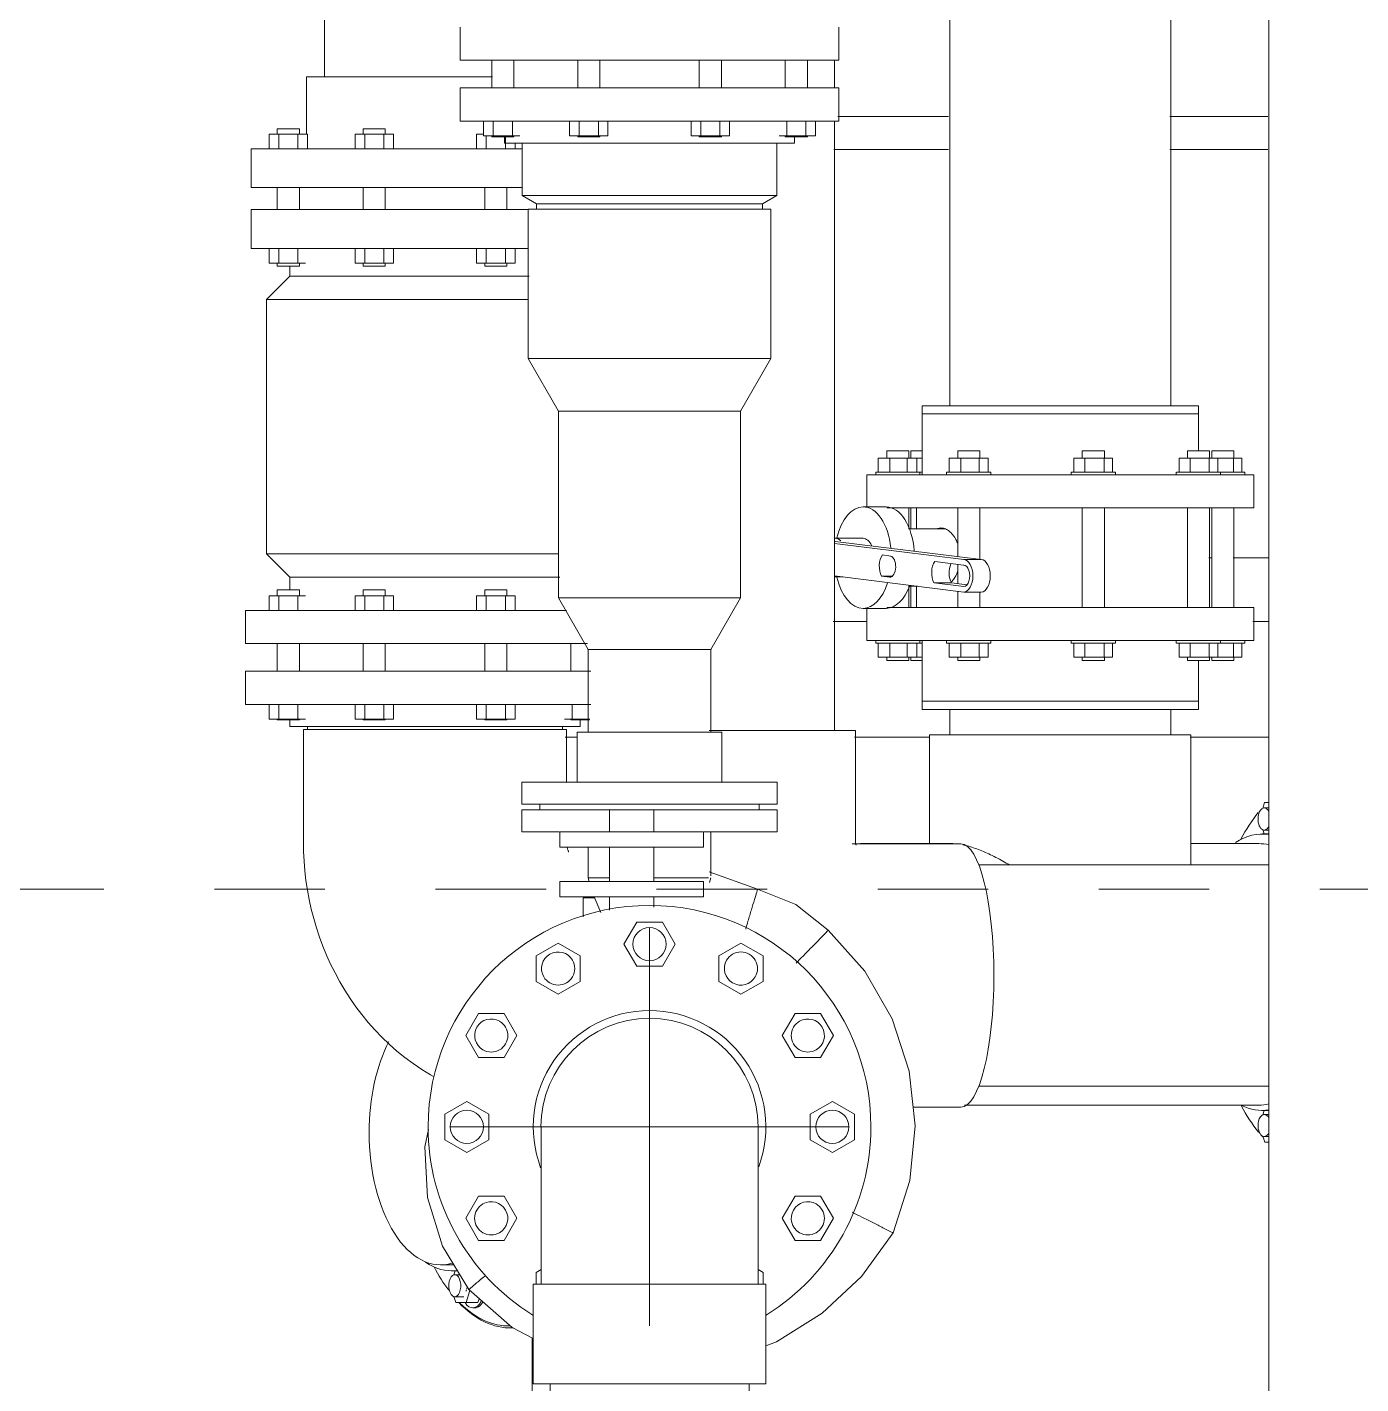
# Model space of a CAD drawing. Header units: metres. Extents: x 62 to 165, y -3 to 9.
# Drawn here: x 108.159 to 109.365, y -0.447 to 0.78 of the extents above; entities that cross this region are included whole.
import ezdxf

# ---------------------------------------------------------------- set-up
doc = ezdxf.new("R2010")
doc.units = ezdxf.units.M
doc.linetypes.add('Centro', pattern=[0.03175, 0.00635, -0.004763, 0.015875, -0.004763])
for name, color, linetype, lineweight in [('A-FLOR-LEVL', 7, 'Continuous', 9), ('A-GENM', 7, 'Continuous', 18), ('M-EQPM', 7, 'Continuous', 18), ('P-PIPE', 7, 'Continuous', 18), ('P-PIPE-CNTR', 7, 'Continuous', 18)]:
    doc.layers.add(name, color=color, linetype=linetype, lineweight=lineweight)

# ---------------------------------------------------------------- blocks, each defined once
blk = doc.blocks.new('Tanque Cilindrico - H_5_00m - Tanque Cilindrico - H_5_00m-1442489-Corte 02')
at = {"layer": 'A-GENM'}
for p, q in [((-93.8141, 0.6991), (-93.7141, 0.6991)), ((-93.5139, 0.6991), (-93.4251, 0.6991)), ((-93.818, 0.6691), (-93.7141, 0.6691)), ((-93.5139, 0.6691), (-93.4251, 0.6691)), ((-93.4787, 0.2997), (-93.4766, 0.2997)), ((-93.4565, 0.2997), (-93.4247, 0.2997)), ((-93.8185, 0.2423), (-93.788, 0.2423)), ((-93.4388, 0.2423), (-93.4249, 0.2423)), ((-94.0609, 0.1375), (-94.0507, 0.1375)), ((-93.7993, 0.1375), (-93.732, 0.1375)), ((-93.4954, 0.1375), (-93.425, 0.1375)), ((-94.1735, -0.3397), (-94.1619, -0.3397)), ((-94.11, -0.3968), (-94.1081, -0.3968)), ((-94.0907, -0.406), (-94.0907, -0.475))]:
    blk.add_line(p, q, dxfattribs=at)
for centre, major_axis, start_param, end_param in [((-94.1735, -0.22), (0, 0.1197), 0.811163, 1.570796), ((-94.1735, -0.22), (0, 0.1197), 1.570796, 3.301788), ((-94.11, -0.22), (0, 0.1768), 2.626592, 3.154165)]:
    blk.add_ellipse(centre, major_axis=major_axis, ratio=0.540401, start_param=start_param, end_param=end_param, dxfattribs=at)
blk = doc.blocks.new('CPVC - Codo - Codo-V34-Corte 02')
at = {"layer": 'P-PIPE', "color": 150, "true_color": 0x007dff}
for p, q in [((-93.7982, 0.1435), (-93.9307, 0.1435)), ((-93.7982, 0.0419), (-93.7982, 0.1435)), ((-93.7029, 0.0411), (-93.8012, 0.0411)), ((-93.7461, -0.1971), (-93.7029, -0.1971))]:
    blk.add_line(p, q, dxfattribs=at)
at = {"layer": 'P-PIPE', "color": 150, "true_color": 0x007dff, "flags": 128}
blk.add_lwpolyline([(-93.7977, 0.0399), (-93.7977, 0.0399), (-93.7977, 0.0399), (-93.7978, 0.0399), (-93.7978, 0.04), (-93.7978, 0.0401), (-93.7979, 0.0401), (-93.7979, 0.0402), (-93.7979, 0.0404), (-93.798, 0.0405), (-93.798, 0.0406), (-93.7981, 0.0408), (-93.7981, 0.0409), (-93.7981, 0.0411), (-93.7982, 0.0412), (-93.7982, 0.0414), (-93.7982, 0.0416), (-93.7982, 0.0418), (-93.7982, 0.0419)], dxfattribs=at)
at = {"layer": 'P-PIPE', "color": 150, "true_color": 0x007dff}
blk.add_ellipse((-93.7029, -0.078), major_axis=(0, 0.1191), ratio=0.250682, start_param=3.141593, end_param=6.283185, dxfattribs=at)
blk = doc.blocks.new('CPVC - Codo - Codo-V36-Corte 02')
at = {"layer": 'P-PIPE', "color": 150, "true_color": 0x007dff}
for p, q in [((-94.2977, 0.1445), (-94.2977, 0.0429)), ((-94.2774, 0.1445), (-94.2977, 0.1445)), ((-94.0596, 0.1445), (-94.2774, 0.1445)), ((-94.0596, 0.097), (-94.0596, 0.1445))]:
    blk.add_line(p, q, dxfattribs=at)
at = {"layer": 'P-PIPE', "color": 150, "true_color": 0x007dff, "flags": 128}
for points in [[(-94.2977, 0.0429), (-94.2976, 0.0341), (-94.2971, 0.0254), (-94.2964, 0.0167), (-94.2954, 0.008), (-94.2941, -0.0007), (-94.2925, -0.0093), (-94.2906, -0.0179), (-94.2884, -0.0264), (-94.2859, -0.0348), (-94.2832, -0.0432), (-94.2801, -0.0515), (-94.2767, -0.0597), (-94.2731, -0.0678), (-94.2691, -0.0757), (-94.2649, -0.0836), (-94.2603, -0.0913), (-94.2555, -0.0988), (-94.2503, -0.1062), (-94.2448, -0.1134), (-94.2391, -0.1204), (-94.233, -0.1272), (-94.2267, -0.1338), (-94.22, -0.1402), (-94.2131, -0.1463), (-94.2059, -0.1521), (-94.1984, -0.1577), (-94.1906, -0.1629), (-94.1826, -0.1678), (-94.1794, -0.1696)], [(-94.0577, 0.0338), (-94.0577, 0.0338), (-94.0578, 0.0339), (-94.0579, 0.0341), (-94.058, 0.0344), (-94.0581, 0.0348), (-94.0583, 0.0352), (-94.0585, 0.0357), (-94.0587, 0.0362), (-94.0588, 0.0368), (-94.059, 0.0375), (-94.0592, 0.0382)]]:
    blk.add_lwpolyline(points, dxfattribs=at)
blk = doc.blocks.new('CPVC - Tee - Tee-1165430-Corte 02')
at = {"layer": 'P-PIPE', "color": 150, "true_color": 0x007dff}
for p, q in [((-93.7313, 0.1397), (-93.7313, 0.0413)), ((-93.7111, 0.1397), (-93.7313, 0.1397)), ((-93.4948, 0.1397), (-93.7111, 0.1397)), ((-93.4948, 0.022), (-93.4948, 0.1397)), ((-93.7111, 0.0413), (-93.7927, 0.0413)), ((-93.4334, 0.0413), (-93.4949, 0.0413)), ((-93.6995, -0.1953), (-93.4334, -0.1953))]:
    blk.add_line(p, q, dxfattribs=at)
for centre, start_param, end_param in [((-93.7927, -0.077), 0, 0.013811), ((-93.7927, -0.077), 6.269375, 6.283185), ((-93.4334, -0.077), 6.144817, 6.283185), ((-93.4334, -0.077), 3.141593, 3.279961)]:
    blk.add_ellipse(centre, major_axis=(0, 0.1183), ratio=0.559193, start_param=start_param, end_param=end_param, dxfattribs=at)
for points in [[(-93.7093, 0.0412), (-93.7099, 0.0413), (-93.7105, 0.0413), (-93.7111, 0.0413)], [(-93.4948, 0.0235), (-93.4948, 0.023), (-93.4948, 0.0225), (-93.4948, 0.022)]]:
    blk.add_open_spline(points, degree=3, dxfattribs=at)
blk.add_open_spline([(-93.6591, 0.0221), (-93.661, 0.0232), (-93.6673, 0.0268), (-93.6777, 0.0322), (-93.6901, 0.0373), (-93.6977, 0.0395), (-93.7012, 0.0402)], degree=3, knots=[0.6826758, 0.6826758, 0.6826758, 0.6826758, 0.7142857, 0.7857143, 0.8571429, 0.9285714, 0.9285714, 0.9285714, 0.9285714], dxfattribs=at)
blk = doc.blocks.new('Valvula con brida - 250mm - Valvula con brida - Estandar-V37-Corte 02')
at = {"layer": 'P-PIPE'}
for p, q in [((-94.164, -0.345), (-94.1586, -0.345)), ((-94.1604, -0.345), (-94.1616, -0.3487)), ((-94.1564, -0.3486), (-94.1608, -0.3486)), ((-94.1505, -0.3737), (-94.1471, -0.363)), ((-94.1616, -0.3683), (-94.1599, -0.3737)), ((-94.1608, -0.3686), (-94.1527, -0.3686)), ((-94.1599, -0.3737), (-94.1505, -0.3737)), ((-94.1505, -0.3737), (-94.1398, -0.3737)), ((-94.1445, -0.3786), (-94.1426, -0.3786)), ((-94.1387, -0.3704), (-94.1398, -0.3737)), ((-94.1115, -0.395), (-94.1106, -0.395))]:
    blk.add_line(p, q, dxfattribs=at)
for centre, major_axis, start_param, end_param in [((-94.164, -0.22), (0, 0.125), 2.790172, 3.211345), ((-94.1115, -0.22), (0, 0.175), 2.338047, 2.52347), ((-94.1608, -0.3586), (0, 0.01), 1.178097, 4.31969), ((-94.1608, -0.3586), (0, 0.01), 4.31969, 7.461283), ((-94.1552, -0.3586), (0, 0.01), 4.18879, 4.316136), ((-94.1552, -0.3586), (0, 0.01), 4.384859, 4.516321), ((-94.1115, -0.22), (0, 0.175), 2.650463, 3.149727), ((-94.1445, -0.3586), (0, 0.02), 2.438453, 3.926991), ((-94.1426, -0.3586), (0, 0.02), 3.051571, 3.875327)]:
    blk.add_ellipse(centre, major_axis=major_axis, ratio=0.540401, start_param=start_param, end_param=end_param, dxfattribs=at)
blk = doc.blocks.new('Valvula con brida - 250mm - Valvula con brida - Estandar-V38-Corte 02')
at = {"layer": 'P-PIPE'}
for p, q in [((-93.4282, 0.0786), (-93.4298, 0.073)), ((-93.4243, 0.0786), (-93.4282, 0.0786)), ((-93.4243, 0.0736), (-93.4285, 0.0736)), ((-93.4243, 0.05), (-93.4302, 0.05)), ((-93.4298, 0.0541), (-93.4286, 0.05)), ((-93.4285, 0.0536), (-93.4243, 0.0536)), ((-93.4302, -0.2), (-93.4243, -0.2)), ((-93.4284, -0.2), (-93.4297, -0.204)), ((-93.4243, -0.2036), (-93.4285, -0.2036)), ((-93.4297, -0.2232), (-93.4279, -0.2287)), ((-93.4285, -0.2236), (-93.4243, -0.2236)), ((-93.4279, -0.2287), (-93.4243, -0.2287))]:
    blk.add_line(p, q, dxfattribs=at)
for centre, major_axis, start_param, end_param in [((-93.4285, 0.0636), (0, 0.01), 5.433003, 7.461283), ((-93.3785, -0.075), (0, 0.175), 0.600816, 0.812745), ((-93.4285, 0.0636), (0, 0.01), 1.178097, 3.991775), ((-93.4302, -0.075), (0, 0.125), 6.199208, 6.638924), ((-93.3785, -0.075), (0, 0.175), 2.331249, 2.543923), ((-93.4302, -0.075), (0, 0.125), 2.870349, 3.22557), ((-93.4285, -0.2136), (0, 0.01), 5.433003, 7.461283), ((-93.4285, -0.2136), (0, 0.01), 1.178097, 3.991775), ((-93.3785, -0.075), (0, 0.175), 2.583407, 2.590315)]:
    blk.add_ellipse(centre, major_axis=major_axis, ratio=0.559193, start_param=start_param, end_param=end_param, dxfattribs=at)
blk = doc.blocks.new('Valvula con brida - 250mm - Valvula con brida - Estandar-1262559-Corte 02')
at = {"layer": 'P-PIPE'}
for p, q in [((-93.738, 0.4373), (-93.738, 0.43)), ((-93.5431, 0.4373), (-93.738, 0.4373)), ((-93.738, 0.43), (-93.7353, 0.43)), ((-93.738, 0.43), (-93.738, 0.375)), ((-93.738, 0.43), (-93.738, 0.43)), ((-93.7324, 0.43), (-93.7358, 0.43)), ((-93.7324, 0.43), (-93.6922, 0.43)), ((-93.6829, 0.43), (-93.6923, 0.43)), ((-93.683, 0.43), (-93.661, 0.43)), ((-93.6483, 0.43), (-93.6611, 0.43)), ((-93.6484, 0.43), (-93.6252, 0.43)), ((-93.6117, 0.43), (-93.6253, 0.43)), ((-93.6118, 0.43), (-93.587, 0.43)), ((-93.5758, 0.43), (-93.5871, 0.43)), ((-93.5758, 0.43), (-93.5431, 0.43)), ((-93.488, 0.4373), (-93.5431, 0.4373)), ((-93.5431, 0.43), (-93.5163, 0.43)), ((-93.5094, 0.43), (-93.5164, 0.43)), ((-93.5094, 0.43), (-93.4976, 0.43)), ((-93.4931, 0.43), (-93.4976, 0.43)), ((-93.4931, 0.43), (-93.4883, 0.43)), ((-93.488, 0.43), (-93.4886, 0.43)), ((-93.488, 0.43), (-93.488, 0.4373)), ((-93.488, 0.3966), (-93.488, 0.43)), ((-93.77, 0.3966), (-93.77, 0.39)), ((-93.7517, 0.3966), (-93.77, 0.3966)), ((-93.75, 0.3966), (-93.7517, 0.3966)), ((-93.75, 0.39), (-93.75, 0.3966)), ((-93.7481, 0.3966), (-93.7481, 0.39)), ((-93.738, 0.3966), (-93.7481, 0.3966)), ((-93.7058, 0.3966), (-93.7058, 0.39)), ((-93.6938, 0.3966), (-93.7058, 0.3966)), ((-93.6858, 0.3966), (-93.6938, 0.3966)), ((-93.6858, 0.39), (-93.6858, 0.3966)), ((-93.5931, 0.3966), (-93.5931, 0.39)), ((-93.5811, 0.3966), (-93.5931, 0.3966)), ((-93.5731, 0.3966), (-93.5811, 0.3966)), ((-93.5731, 0.39), (-93.5731, 0.3966)), ((-93.498, 0.3966), (-93.498, 0.39)), ((-93.486, 0.3966), (-93.498, 0.3966)), ((-93.478, 0.3966), (-93.486, 0.3966)), ((-93.478, 0.39), (-93.478, 0.3966)), ((-93.476, 0.3966), (-93.476, 0.39)), ((-93.4641, 0.3966), (-93.476, 0.3966)), ((-93.456, 0.3966), (-93.4641, 0.3966)), ((-93.456, 0.39), (-93.456, 0.3966)), ((-93.7777, 0.39), (-93.7672, 0.39)), ((-93.7777, 0.3773), (-93.7777, 0.39)), ((-93.7672, 0.39), (-93.7516, 0.39)), ((-93.7672, 0.39), (-93.7672, 0.3773)), ((-93.7516, 0.39), (-93.7428, 0.39)), ((-93.7516, 0.3773), (-93.7516, 0.39)), ((-93.7428, 0.39), (-93.738, 0.39)), ((-93.7428, 0.3773), (-93.7428, 0.39)), ((-93.7135, 0.39), (-93.703, 0.39)), ((-93.7135, 0.39), (-93.7135, 0.3773)), ((-93.703, 0.39), (-93.6864, 0.39)), ((-93.703, 0.3773), (-93.703, 0.39)), ((-93.6864, 0.39), (-93.6782, 0.39)), ((-93.6864, 0.3773), (-93.6864, 0.39)), ((-93.6782, 0.3773), (-93.6782, 0.39)), ((-93.6006, 0.39), (-93.5908, 0.39)), ((-93.6006, 0.39), (-93.6006, 0.3773)), ((-93.5908, 0.39), (-93.5734, 0.39)), ((-93.5908, 0.3773), (-93.5908, 0.39)), ((-93.5734, 0.39), (-93.5657, 0.39)), ((-93.5734, 0.3773), (-93.5734, 0.39)), ((-93.5657, 0.3773), (-93.5657, 0.39)), ((-93.5054, 0.39), (-93.4956, 0.39)), ((-93.5054, 0.39), (-93.5054, 0.3773)), ((-93.4956, 0.39), (-93.4782, 0.39)), ((-93.4956, 0.3773), (-93.4956, 0.39)), ((-93.4782, 0.39), (-93.4705, 0.39)), ((-93.4782, 0.3773), (-93.4782, 0.39)), ((-93.4705, 0.39), (-93.4563, 0.39)), ((-93.4705, 0.3773), (-93.4705, 0.39)), ((-93.4563, 0.39), (-93.4486, 0.39)), ((-93.4563, 0.3773), (-93.4563, 0.39)), ((-93.4486, 0.3773), (-93.4486, 0.39)), ((-93.788, 0.375), (-93.788, 0.3459)), ((-93.788, 0.375), (-93.5152, 0.375)), ((-93.78, 0.3773), (-93.78, 0.375)), ((-93.7488, 0.3773), (-93.78, 0.3773)), ((-93.74, 0.3773), (-93.7488, 0.3773)), ((-93.738, 0.3773), (-93.7404, 0.3773)), ((-93.74, 0.375), (-93.74, 0.3773)), ((-93.7158, 0.3773), (-93.7158, 0.375)), ((-93.6846, 0.3773), (-93.7158, 0.3773)), ((-93.6758, 0.3773), (-93.6846, 0.3773)), ((-93.6758, 0.375), (-93.6758, 0.3773)), ((-93.6031, 0.3773), (-93.6031, 0.375)), ((-93.5719, 0.3773), (-93.6031, 0.3773)), ((-93.5631, 0.3773), (-93.5719, 0.3773)), ((-93.5631, 0.375), (-93.5631, 0.3773)), ((-93.5152, 0.375), (-93.438, 0.375)), ((-93.508, 0.3773), (-93.508, 0.375)), ((-93.4768, 0.3773), (-93.5079, 0.3773)), ((-93.468, 0.3773), (-93.4768, 0.3773)), ((-93.4549, 0.3773), (-93.4683, 0.3773)), ((-93.468, 0.375), (-93.468, 0.3773)), ((-93.446, 0.3773), (-93.4549, 0.3773)), ((-93.446, 0.375), (-93.446, 0.3773)), ((-93.438, 0.345), (-93.438, 0.375)), ((-93.7706, 0.3459), (-93.7914, 0.3459)), ((-93.77, 0.345), (-93.5152, 0.345)), ((-93.75, 0.3259), (-93.75, 0.345)), ((-93.7481, 0.345), (-93.7481, 0.3259)), ((-93.743, 0.345), (-93.743, 0.3259)), ((-93.7058, 0.345), (-93.7058, 0.3008)), ((-93.6858, 0.2983), (-93.6858, 0.345)), ((-93.5931, 0.345), (-93.5931, 0.255)), ((-93.5731, 0.255), (-93.5731, 0.345)), ((-93.5152, 0.345), (-93.438, 0.345)), ((-93.498, 0.345), (-93.498, 0.255)), ((-93.478, 0.255), (-93.478, 0.345)), ((-93.476, 0.345), (-93.476, 0.255)), ((-93.456, 0.255), (-93.456, 0.345)), ((-93.7165, 0.3259), (-93.7501, 0.3259)), ((-93.7003, 0.2982), (-93.8173, 0.3128)), ((-93.7914, 0.3175), (-93.8165, 0.3175)), ((-93.8165, 0.3147), (-93.6845, 0.2982)), ((-93.7739, 0.3024), (-93.7664, 0.3014)), ((-93.7265, 0.2964), (-93.7004, 0.2932)), ((-93.6845, 0.2982), (-93.7003, 0.2982)), ((-93.7003, 0.2982), (-93.6845, 0.2982)), ((-93.8173, 0.2835), (-93.7003, 0.2688)), ((-93.8165, 0.2825), (-93.8096, 0.2825)), ((-93.7672, 0.2822), (-93.7746, 0.2831)), ((-93.7746, 0.2831), (-93.765, 0.2831)), ((-93.7058, 0.2938), (-93.7058, 0.2765)), ((-93.7501, 0.2741), (-93.7421, 0.2741)), ((-93.75, 0.255), (-93.75, 0.2741)), ((-93.7481, 0.2741), (-93.7481, 0.255)), ((-93.743, 0.2741), (-93.743, 0.255)), ((-93.7002, 0.2738), (-93.7272, 0.2772)), ((-93.7272, 0.2772), (-93.7114, 0.2772)), ((-93.7114, 0.2772), (-93.6974, 0.2755)), ((-93.7058, 0.2695), (-93.7058, 0.255)), ((-93.7003, 0.2688), (-93.6845, 0.2688)), ((-93.7003, 0.2688), (-93.6845, 0.2688)), ((-93.6858, 0.255), (-93.6858, 0.2689)), ((-93.7914, 0.2541), (-93.7706, 0.2541)), ((-93.788, 0.2541), (-93.788, 0.225)), ((-93.77, 0.255), (-93.5152, 0.255)), ((-93.5152, 0.255), (-93.438, 0.255)), ((-93.438, 0.225), (-93.438, 0.255)), ((-93.788, 0.225), (-93.5152, 0.225)), ((-93.78, 0.225), (-93.78, 0.2227)), ((-93.78, 0.2227), (-93.7488, 0.2227)), ((-93.7777, 0.21), (-93.7777, 0.2227)), ((-93.7672, 0.2227), (-93.7672, 0.21)), ((-93.7516, 0.21), (-93.7516, 0.2227)), ((-93.7488, 0.2227), (-93.74, 0.2227)), ((-93.7428, 0.21), (-93.7428, 0.2227)), ((-93.7404, 0.2227), (-93.738, 0.2227)), ((-93.74, 0.2227), (-93.74, 0.225)), ((-93.738, 0.225), (-93.738, 0.17)), ((-93.7158, 0.225), (-93.7158, 0.2227)), ((-93.7158, 0.2227), (-93.6846, 0.2227)), ((-93.7135, 0.2227), (-93.7135, 0.21)), ((-93.703, 0.21), (-93.703, 0.2227)), ((-93.6864, 0.21), (-93.6864, 0.2227)), ((-93.6846, 0.2227), (-93.6758, 0.2227)), ((-93.6782, 0.21), (-93.6782, 0.2227)), ((-93.6758, 0.2227), (-93.6758, 0.225)), ((-93.6031, 0.225), (-93.6031, 0.2227)), ((-93.6031, 0.2227), (-93.5719, 0.2227)), ((-93.6006, 0.2227), (-93.6006, 0.21)), ((-93.5908, 0.21), (-93.5908, 0.2227)), ((-93.5734, 0.21), (-93.5734, 0.2227)), ((-93.5719, 0.2227), (-93.5631, 0.2227)), ((-93.5657, 0.21), (-93.5657, 0.2227)), ((-93.5631, 0.2227), (-93.5631, 0.225)), ((-93.5152, 0.225), (-93.438, 0.225)), ((-93.508, 0.225), (-93.508, 0.2227)), ((-93.5079, 0.2227), (-93.4768, 0.2227)), ((-93.5054, 0.2227), (-93.5054, 0.21)), ((-93.4956, 0.21), (-93.4956, 0.2227)), ((-93.4782, 0.21), (-93.4782, 0.2227)), ((-93.4768, 0.2227), (-93.468, 0.2227)), ((-93.4705, 0.21), (-93.4705, 0.2227)), ((-93.4683, 0.2227), (-93.4549, 0.2227)), ((-93.468, 0.2227), (-93.468, 0.225)), ((-93.4563, 0.21), (-93.4563, 0.2227)), ((-93.4549, 0.2227), (-93.446, 0.2227)), ((-93.4486, 0.21), (-93.4486, 0.2227)), ((-93.446, 0.2227), (-93.446, 0.225)), ((-93.7672, 0.21), (-93.7777, 0.21)), ((-93.77, 0.21), (-93.77, 0.207)), ((-93.7516, 0.21), (-93.7672, 0.21)), ((-93.7428, 0.21), (-93.7516, 0.21)), ((-93.75, 0.207), (-93.75, 0.21)), ((-93.7481, 0.21), (-93.7481, 0.207)), ((-93.738, 0.21), (-93.7428, 0.21)), ((-93.703, 0.21), (-93.7135, 0.21)), ((-93.7058, 0.21), (-93.7058, 0.207)), ((-93.6864, 0.21), (-93.703, 0.21)), ((-93.6782, 0.21), (-93.6864, 0.21)), ((-93.6858, 0.207), (-93.6858, 0.21)), ((-93.5908, 0.21), (-93.6006, 0.21)), ((-93.5931, 0.21), (-93.5931, 0.207)), ((-93.5734, 0.21), (-93.5908, 0.21)), ((-93.5657, 0.21), (-93.5734, 0.21)), ((-93.5731, 0.207), (-93.5731, 0.21)), ((-93.4956, 0.21), (-93.5054, 0.21)), ((-93.498, 0.21), (-93.498, 0.207)), ((-93.4782, 0.21), (-93.4956, 0.21)), ((-93.4705, 0.21), (-93.4782, 0.21)), ((-93.478, 0.207), (-93.478, 0.21)), ((-93.476, 0.21), (-93.476, 0.207)), ((-93.4563, 0.21), (-93.4705, 0.21)), ((-93.4486, 0.21), (-93.4563, 0.21)), ((-93.456, 0.207), (-93.456, 0.21)), ((-93.77, 0.207), (-93.7517, 0.207)), ((-93.7517, 0.207), (-93.75, 0.207)), ((-93.7481, 0.207), (-93.738, 0.207)), ((-93.7058, 0.207), (-93.6938, 0.207)), ((-93.6938, 0.207), (-93.6858, 0.207)), ((-93.5931, 0.207), (-93.5811, 0.207)), ((-93.5811, 0.207), (-93.5731, 0.207)), ((-93.498, 0.207), (-93.486, 0.207)), ((-93.488, 0.17), (-93.488, 0.207)), ((-93.486, 0.207), (-93.478, 0.207)), ((-93.476, 0.207), (-93.4641, 0.207)), ((-93.4641, 0.207), (-93.456, 0.207)), ((-93.738, 0.17), (-93.738, 0.1627)), ((-93.7353, 0.17), (-93.738, 0.17)), ((-93.738, 0.17), (-93.738, 0.17)), ((-93.738, 0.1627), (-93.5431, 0.1627)), ((-93.7358, 0.17), (-93.7324, 0.17)), ((-93.6922, 0.17), (-93.7324, 0.17)), ((-93.6923, 0.17), (-93.6829, 0.17)), ((-93.661, 0.17), (-93.683, 0.17)), ((-93.6611, 0.17), (-93.6483, 0.17)), ((-93.6252, 0.17), (-93.6484, 0.17)), ((-93.6253, 0.17), (-93.6117, 0.17)), ((-93.587, 0.17), (-93.6118, 0.17)), ((-93.5871, 0.17), (-93.5758, 0.17)), ((-93.5431, 0.17), (-93.5758, 0.17)), ((-93.5163, 0.17), (-93.5431, 0.17)), ((-93.5431, 0.1627), (-93.488, 0.1627)), ((-93.5164, 0.17), (-93.5094, 0.17)), ((-93.4976, 0.17), (-93.5094, 0.17)), ((-93.4976, 0.17), (-93.4931, 0.17)), ((-93.4883, 0.17), (-93.4931, 0.17)), ((-93.4886, 0.17), (-93.488, 0.17)), ((-93.488, 0.1627), (-93.488, 0.17))]:
    blk.add_line(p, q, dxfattribs=at)
for centre, major_axis, start_param, end_param in [((-93.7914, 0.3), (0, 0.0459), 0, 1.171888), ((-93.7914, 0.3), (0, 0.0459), 4.905496, 6.283185), ((-93.7706, 0.3), (0, 0.0459), 4.845289, 6.283185), ((-93.8165, 0.3), (0, 0.0175), 0, 0.098289), ((-93.8165, 0.3), (0, 0.0175), 5.76009, 6.283185), ((-93.7914, 0.3), (0, 0.0175), 5.385728, 6.283185), ((-93.7696, 0.2922), (0, 0.0128), 0.648599, 2.353367), ((-93.7673, 0.2919), (0, 0.00966), 3.157788, 6.127363), ((-93.7222, 0.2862), (0, 0.0128), 0.648599, 2.353367), ((-93.7003, 0.2835), (0, 0.0147), 3.141593, 6.283185), ((-93.6845, 0.2835), (0, 0.0147), 3.141593, 6.283185), ((-93.8165, 0.3), (0, 0.0175), 3.043304, 3.141593), ((-93.8165, 0.3), (0, 0.0175), 3.141593, 3.25446), ((-93.7914, 0.3), (0, 0.0459), 1.967373, 3.141593), ((-93.7064, 0.2862), (0, 0.0128), 0.892137, 2.353367), ((-93.7003, 0.2835), (0, 0.00966), 3.157788, 6.299381), ((-93.7914, 0.3), (0, 0.0459), 3.141593, 4.18879), ((-93.7706, 0.3), (0, 0.0459), 3.141593, 4.125345)]:
    blk.add_ellipse(centre, major_axis=major_axis, ratio=0.559193, start_param=start_param, end_param=end_param, dxfattribs=at)
for points, knots in [([(-93.7241, 0.3261), (-93.7238, 0.3262), (-93.7231, 0.3265), (-93.7218, 0.3268), (-93.7202, 0.3268), (-93.7185, 0.3266), (-93.7162, 0.3258), (-93.7139, 0.3243), (-93.7118, 0.3224), (-93.7102, 0.3206), (-93.7087, 0.3186), (-93.7072, 0.3159), (-93.7061, 0.3136), (-93.7056, 0.3121)], [0.4281326, 0.4281326, 0.4281326, 0.4281326, 0.4444444, 0.4791667, 0.5138889, 0.5486111, 0.5833333, 0.6527778, 0.6875, 0.7222222, 0.7569444, 0.7916667, 0.8507886, 0.8507886, 0.8507886, 0.8507886]), ([(-93.7056, 0.2879), (-93.7058, 0.2874), (-93.7062, 0.2863), (-93.707, 0.2846), (-93.708, 0.2827), (-93.709, 0.281), (-93.7102, 0.2794), (-93.7111, 0.2784), (-93.7116, 0.2779), (-93.7117, 0.2778)], [0.1492114, 0.1492114, 0.1492114, 0.1492114, 0.1666667, 0.1944444, 0.2222222, 0.25, 0.2777778, 0.3055556, 0.3107278, 0.3107278, 0.3107278, 0.3107278])]:
    blk.add_open_spline(points, degree=3, knots=knots, dxfattribs=at)
blk.add_open_spline([(-93.7192, 0.3264), (-93.7194, 0.3263), (-93.7197, 0.3262), (-93.7199, 0.3261)], degree=3, dxfattribs=at)
blk = doc.blocks.new('Transicion con brida - Transicion con brida-1266896-Corte 02')
at = {"layer": 'P-PIPE'}
for p, q in [((-94.295, 0.7347), (-94.295, 0.683)), ((-94.295, 0.7347), (-94.1787, 0.7347)), ((-94.1787, 0.7347), (-94.1267, 0.7347)), ((-94.3214, 0.6879), (-94.3214, 0.683)), ((-94.3185, 0.6879), (-94.3214, 0.6879)), ((-94.3014, 0.6879), (-94.3185, 0.6879)), ((-94.3014, 0.683), (-94.3014, 0.6879)), ((-94.2437, 0.6879), (-94.2437, 0.683)), ((-94.2337, 0.6879), (-94.2437, 0.6879)), ((-94.2237, 0.6879), (-94.2337, 0.6879)), ((-94.2237, 0.683), (-94.2237, 0.6879)), ((-94.3288, 0.683), (-94.3201, 0.683)), ((-94.3288, 0.6697), (-94.3288, 0.683)), ((-94.3201, 0.683), (-94.3028, 0.683)), ((-94.3201, 0.6697), (-94.3201, 0.683)), ((-94.3028, 0.683), (-94.2941, 0.683)), ((-94.3028, 0.6697), (-94.3028, 0.683)), ((-94.2941, 0.6697), (-94.2941, 0.683)), ((-94.251, 0.683), (-94.2423, 0.683)), ((-94.251, 0.6697), (-94.251, 0.683)), ((-94.2423, 0.683), (-94.225, 0.683)), ((-94.2423, 0.6697), (-94.2423, 0.683)), ((-94.225, 0.683), (-94.2163, 0.683)), ((-94.225, 0.6697), (-94.225, 0.683)), ((-94.2163, 0.6697), (-94.2163, 0.683)), ((-94.141, 0.683), (-94.1347, 0.683)), ((-94.141, 0.6697), (-94.141, 0.683)), ((-94.1323, 0.6697), (-94.1323, 0.6815)), ((-94.115, 0.6697), (-94.115, 0.6807)), ((-94.345, 0.6697), (-94.345, 0.6347)), ((-94.345, 0.6697), (-94.1787, 0.6697)), ((-94.1787, 0.6697), (-94.0996, 0.6697)), ((-94.1063, 0.6697), (-94.1063, 0.6748)), ((-94.345, 0.6347), (-94.1787, 0.6347)), ((-94.3214, 0.6347), (-94.3214, 0.6147)), ((-94.3014, 0.6147), (-94.3014, 0.6347)), ((-94.2437, 0.6347), (-94.2437, 0.6147)), ((-94.2237, 0.6147), (-94.2237, 0.6347)), ((-94.1787, 0.6347), (-94.0996, 0.6347)), ((-94.1337, 0.6347), (-94.1337, 0.6147)), ((-94.1137, 0.6147), (-94.1137, 0.6347)), ((-94.345, 0.6147), (-94.345, 0.5797)), ((-94.345, 0.6147), (-94.1787, 0.6147)), ((-94.1787, 0.6147), (-94.0943, 0.6147)), ((-94.345, 0.5797), (-94.1787, 0.5797)), ((-94.3288, 0.5664), (-94.3288, 0.5797)), ((-94.3201, 0.5664), (-94.3201, 0.5797)), ((-94.3028, 0.5664), (-94.3028, 0.5797)), ((-94.251, 0.5664), (-94.251, 0.5797)), ((-94.2423, 0.5664), (-94.2423, 0.5797)), ((-94.225, 0.5664), (-94.225, 0.5797)), ((-94.2163, 0.5664), (-94.2163, 0.5797)), ((-94.1787, 0.5797), (-94.0943, 0.5797)), ((-94.141, 0.5664), (-94.141, 0.5797)), ((-94.1323, 0.5664), (-94.1323, 0.5797)), ((-94.115, 0.5664), (-94.115, 0.5797)), ((-94.1063, 0.5664), (-94.1063, 0.5797)), ((-94.3201, 0.5664), (-94.3288, 0.5664)), ((-94.3214, 0.5664), (-94.3214, 0.5637)), ((-94.3028, 0.5664), (-94.3201, 0.5664)), ((-94.2959, 0.5664), (-94.3028, 0.5664)), ((-94.3014, 0.5637), (-94.3014, 0.5664)), ((-94.2423, 0.5664), (-94.251, 0.5664)), ((-94.2437, 0.5664), (-94.2437, 0.5637)), ((-94.225, 0.5664), (-94.2423, 0.5664)), ((-94.2163, 0.5664), (-94.225, 0.5664)), ((-94.2237, 0.5637), (-94.2237, 0.5664)), ((-94.1323, 0.5664), (-94.141, 0.5664)), ((-94.1337, 0.5664), (-94.1337, 0.5637)), ((-94.115, 0.5664), (-94.1323, 0.5664)), ((-94.1063, 0.5664), (-94.115, 0.5664)), ((-94.1137, 0.5637), (-94.1137, 0.5664)), ((-94.31, 0.5547), (-94.3312, 0.5334)), ((-94.3214, 0.5637), (-94.3185, 0.5637)), ((-94.3185, 0.5637), (-94.3014, 0.5637)), ((-94.31, 0.5637), (-94.31, 0.5547)), ((-94.31, 0.5547), (-94.1787, 0.5547)), ((-94.2437, 0.5637), (-94.2337, 0.5637)), ((-94.2337, 0.5637), (-94.2237, 0.5637)), ((-94.1787, 0.5547), (-94.0935, 0.5547)), ((-94.1337, 0.5637), (-94.1237, 0.5637)), ((-94.1237, 0.5637), (-94.1137, 0.5637)), ((-94.3312, 0.5334), (-94.3312, 0.3034)), ((-94.3312, 0.5334), (-94.1787, 0.5334)), ((-94.1787, 0.5334), (-94.0942, 0.5334)), ((-94.3312, 0.3034), (-94.31, 0.2822)), ((-94.3312, 0.3034), (-94.1787, 0.3034)), ((-94.1787, 0.3034), (-94.0665, 0.3034)), ((-94.3214, 0.2708), (-94.3214, 0.2655)), ((-94.3185, 0.2708), (-94.3214, 0.2708)), ((-94.3014, 0.2708), (-94.3185, 0.2708)), ((-94.31, 0.2822), (-94.31, 0.2708)), ((-94.31, 0.2822), (-94.1787, 0.2822)), ((-94.3014, 0.2655), (-94.3014, 0.2708)), ((-94.2437, 0.2708), (-94.2437, 0.2655)), ((-94.2337, 0.2708), (-94.2437, 0.2708)), ((-94.2237, 0.2708), (-94.2337, 0.2708)), ((-94.2237, 0.2655), (-94.2237, 0.2708)), ((-94.1787, 0.2822), (-94.0658, 0.2822)), ((-94.1337, 0.2708), (-94.1337, 0.2655)), ((-94.1237, 0.2708), (-94.1337, 0.2708)), ((-94.1137, 0.2708), (-94.1237, 0.2708)), ((-94.1137, 0.2655), (-94.1137, 0.2708)), ((-94.3288, 0.2655), (-94.3201, 0.2655)), ((-94.3288, 0.2522), (-94.3288, 0.2655)), ((-94.3201, 0.2655), (-94.3028, 0.2655)), ((-94.3201, 0.2522), (-94.3201, 0.2655)), ((-94.3028, 0.2655), (-94.2959, 0.2655)), ((-94.3028, 0.2522), (-94.3028, 0.2655)), ((-94.251, 0.2655), (-94.2423, 0.2655)), ((-94.251, 0.2522), (-94.251, 0.2655)), ((-94.2423, 0.2655), (-94.225, 0.2655)), ((-94.2423, 0.2522), (-94.2423, 0.2655)), ((-94.225, 0.2655), (-94.2163, 0.2655)), ((-94.225, 0.2522), (-94.225, 0.2655)), ((-94.2163, 0.2522), (-94.2163, 0.2655)), ((-94.141, 0.2655), (-94.1323, 0.2655)), ((-94.141, 0.2522), (-94.141, 0.2655)), ((-94.1323, 0.2655), (-94.115, 0.2655)), ((-94.1323, 0.2522), (-94.1323, 0.2655)), ((-94.115, 0.2655), (-94.1063, 0.2655)), ((-94.115, 0.2522), (-94.115, 0.2655)), ((-94.1063, 0.2522), (-94.1063, 0.2655)), ((-94.35, 0.2522), (-94.35, 0.2222)), ((-94.35, 0.2522), (-94.1787, 0.2522)), ((-94.1787, 0.2522), (-94.0598, 0.2522)), ((-94.35, 0.2222), (-94.1787, 0.2222)), ((-94.3214, 0.2222), (-94.3214, 0.1972)), ((-94.3014, 0.1972), (-94.3014, 0.2222)), ((-94.2437, 0.2222), (-94.2437, 0.1972)), ((-94.2237, 0.1972), (-94.2237, 0.2222)), ((-94.1787, 0.2222), (-94.0407, 0.2222)), ((-94.1337, 0.2222), (-94.1337, 0.1972)), ((-94.1137, 0.1972), (-94.1137, 0.2222)), ((-94.0559, 0.2222), (-94.0559, 0.1972)), ((-94.35, 0.1972), (-94.35, 0.1672)), ((-94.35, 0.1972), (-94.1787, 0.1972)), ((-94.1787, 0.1972), (-94.0376, 0.1972)), ((-94.35, 0.1672), (-94.1787, 0.1672)), ((-94.3288, 0.1539), (-94.3288, 0.1672)), ((-94.3201, 0.1539), (-94.3201, 0.1672)), ((-94.3028, 0.1539), (-94.3028, 0.1672)), ((-94.251, 0.1539), (-94.251, 0.1672)), ((-94.2423, 0.1539), (-94.2423, 0.1672)), ((-94.225, 0.1539), (-94.225, 0.1672)), ((-94.2163, 0.1539), (-94.2163, 0.1672)), ((-94.1787, 0.1672), (-94.0376, 0.1672)), ((-94.141, 0.1539), (-94.141, 0.1672)), ((-94.1323, 0.1539), (-94.1323, 0.1672)), ((-94.115, 0.1539), (-94.115, 0.1672)), ((-94.1063, 0.1539), (-94.1063, 0.1672)), ((-94.0545, 0.1539), (-94.0545, 0.1672)), ((-94.3201, 0.1539), (-94.3288, 0.1539)), ((-94.3214, 0.1539), (-94.3214, 0.1532)), ((-94.3214, 0.1532), (-94.3185, 0.1532)), ((-94.3028, 0.1539), (-94.3201, 0.1539)), ((-94.3185, 0.1532), (-94.3014, 0.1532)), ((-94.31, 0.1532), (-94.31, 0.1472)), ((-94.2959, 0.1539), (-94.3028, 0.1539)), ((-94.3014, 0.1532), (-94.3014, 0.1539)), ((-94.2423, 0.1539), (-94.251, 0.1539)), ((-94.2437, 0.1539), (-94.2437, 0.1532)), ((-94.2437, 0.1532), (-94.2337, 0.1532)), ((-94.225, 0.1539), (-94.2423, 0.1539)), ((-94.2337, 0.1532), (-94.2237, 0.1532)), ((-94.2163, 0.1539), (-94.225, 0.1539)), ((-94.2237, 0.1532), (-94.2237, 0.1539)), ((-94.1323, 0.1539), (-94.141, 0.1539)), ((-94.1337, 0.1539), (-94.1337, 0.1532)), ((-94.1337, 0.1532), (-94.1237, 0.1532)), ((-94.115, 0.1539), (-94.1323, 0.1539)), ((-94.1237, 0.1532), (-94.1137, 0.1532)), ((-94.1063, 0.1539), (-94.115, 0.1539)), ((-94.1137, 0.1532), (-94.1137, 0.1539)), ((-94.0545, 0.1539), (-94.0614, 0.1539)), ((-94.0559, 0.1539), (-94.0559, 0.1532)), ((-94.0559, 0.1532), (-94.0388, 0.1532)), ((-94.0386, 0.1539), (-94.0545, 0.1539)), ((-94.0473, 0.1472), (-94.0473, 0.1532)), ((-94.31, 0.1472), (-94.1787, 0.1472)), ((-94.2939, 0.1472), (-94.2939, 0.1445)), ((-94.1787, 0.1472), (-94.0473, 0.1472)), ((-94.0634, 0.1445), (-94.0634, 0.1472))]:
    blk.add_line(p, q, dxfattribs=at)
blk = doc.blocks.new('Tanque Cilindrico - Tanque Cilindrico-1352289-Corte 02')
at = {"layer": 'A-GENM'}
blk.add_line((-93.4243, 1.5), (-93.4243, -0.475), dxfattribs=at)
blk = doc.blocks.new('Bomba Centrifuga - Horizontal - 4 - Bomba Centrifuga - Horizontal - 4-1409928-Corte 02')
at = {"layer": 'M-EQPM', "color": 150, "true_color": 0x007dff}
for p, q in [((-92.3455, 0.7798), (-92.3455, 0.7498)), ((-92.0029, 0.7498), (-92.0029, 0.7798)), ((-92.3455, 0.7498), (-92.1742, 0.7498)), ((-92.317, 0.7498), (-92.317, 0.7248)), ((-92.297, 0.7248), (-92.297, 0.7498)), ((-92.2392, 0.7498), (-92.2392, 0.7248)), ((-92.2192, 0.7248), (-92.2192, 0.7498)), ((-92.1742, 0.7498), (-92.0029, 0.7498)), ((-92.1292, 0.7498), (-92.1292, 0.7248)), ((-92.1092, 0.7248), (-92.1092, 0.7498)), ((-92.0514, 0.7498), (-92.0514, 0.7248)), ((-92.0314, 0.7248), (-92.0314, 0.7498)), ((-92.3455, 0.7248), (-92.3455, 0.6948)), ((-92.3455, 0.7248), (-92.1742, 0.7248)), ((-92.1742, 0.7248), (-92.0029, 0.7248)), ((-92.0029, 0.6948), (-92.0029, 0.7248)), ((-92.3455, 0.6948), (-92.1742, 0.6948)), ((-92.3243, 0.6815), (-92.3243, 0.6948)), ((-92.3156, 0.6815), (-92.3156, 0.6948)), ((-92.2983, 0.6948), (-92.2983, 0.6815)), ((-92.2465, 0.6815), (-92.2465, 0.6948)), ((-92.2379, 0.6815), (-92.2379, 0.6948)), ((-92.2205, 0.6948), (-92.2205, 0.6815)), ((-92.2119, 0.6815), (-92.2119, 0.6948)), ((-92.1742, 0.6948), (-92.0029, 0.6948)), ((-92.1365, 0.6815), (-92.1365, 0.6948)), ((-92.1278, 0.6815), (-92.1278, 0.6948)), ((-92.1105, 0.6948), (-92.1105, 0.6815)), ((-92.1019, 0.6815), (-92.1019, 0.6948)), ((-92.0501, 0.6815), (-92.0501, 0.6948)), ((-92.0327, 0.6948), (-92.0327, 0.6815)), ((-92.0241, 0.6815), (-92.0241, 0.6948)), ((-92.3156, 0.6815), (-92.3243, 0.6815)), ((-92.317, 0.6815), (-92.317, 0.6807)), ((-92.317, 0.6807), (-92.314, 0.6807)), ((-92.2983, 0.6815), (-92.3156, 0.6815)), ((-92.314, 0.6807), (-92.297, 0.6807)), ((-92.3055, 0.6807), (-92.3055, 0.6748)), ((-92.2914, 0.6815), (-92.2983, 0.6815)), ((-92.297, 0.6807), (-92.297, 0.6815)), ((-92.2379, 0.6815), (-92.2465, 0.6815)), ((-92.2392, 0.6815), (-92.2392, 0.6807)), ((-92.2392, 0.6807), (-92.2292, 0.6807)), ((-92.2205, 0.6815), (-92.2379, 0.6815)), ((-92.2292, 0.6807), (-92.2192, 0.6807)), ((-92.2119, 0.6815), (-92.2205, 0.6815)), ((-92.2192, 0.6807), (-92.2192, 0.6815)), ((-92.1278, 0.6815), (-92.1365, 0.6815)), ((-92.1292, 0.6815), (-92.1292, 0.6807)), ((-92.1292, 0.6807), (-92.1192, 0.6807)), ((-92.1105, 0.6815), (-92.1278, 0.6815)), ((-92.1192, 0.6807), (-92.1092, 0.6807)), ((-92.1019, 0.6815), (-92.1105, 0.6815)), ((-92.1092, 0.6807), (-92.1092, 0.6815)), ((-92.0501, 0.6815), (-92.057, 0.6815)), ((-92.0514, 0.6815), (-92.0514, 0.6807)), ((-92.0514, 0.6807), (-92.0343, 0.6807)), ((-92.0327, 0.6815), (-92.0501, 0.6815)), ((-92.0429, 0.6748), (-92.0429, 0.6807)), ((-92.0343, 0.6807), (-92.0314, 0.6807)), ((-92.0241, 0.6815), (-92.0327, 0.6815)), ((-92.0314, 0.6807), (-92.0314, 0.6815)), ((-92.3055, 0.6748), (-92.1742, 0.6748)), ((-92.2895, 0.6748), (-92.2895, 0.6276)), ((-92.1742, 0.6748), (-92.0429, 0.6748)), ((-92.0589, 0.6276), (-92.0589, 0.6748)), ((-92.2895, 0.6276), (-92.2765, 0.6201)), ((-92.2895, 0.6276), (-92.1742, 0.6276)), ((-92.1742, 0.6276), (-92.0589, 0.6276)), ((-92.0719, 0.6201), (-92.0589, 0.6276)), ((-92.284, 0.6151), (-92.284, 0.4801)), ((-92.284, 0.6151), (-92.1742, 0.6151)), ((-92.2765, 0.6201), (-92.2765, 0.6151)), ((-92.2765, 0.6201), (-92.1742, 0.6201)), ((-92.1742, 0.6201), (-92.0719, 0.6201)), ((-92.1742, 0.6151), (-92.0644, 0.6151)), ((-92.0719, 0.6151), (-92.0719, 0.6201)), ((-92.0644, 0.4801), (-92.0644, 0.6151)), ((-92.284, 0.4801), (-92.2565, 0.4324)), ((-92.284, 0.4801), (-92.1742, 0.4801)), ((-92.1742, 0.4801), (-92.0644, 0.4801)), ((-92.0919, 0.4324), (-92.0644, 0.4801)), ((-92.2565, 0.4324), (-92.2565, 0.2635)), ((-92.2565, 0.4324), (-92.1742, 0.4324)), ((-92.1742, 0.4324), (-92.0919, 0.4324)), ((-92.0919, 0.2635), (-92.0919, 0.4324)), ((-92.2565, 0.2635), (-92.2296, 0.217)), ((-92.2565, 0.2635), (-92.1742, 0.2635)), ((-92.1742, 0.2635), (-92.0919, 0.2635)), ((-92.1188, 0.217), (-92.0919, 0.2635)), ((-92.2296, 0.217), (-92.2296, 0.142)), ((-92.2296, 0.217), (-92.1742, 0.217)), ((-92.1742, 0.217), (-92.1188, 0.217)), ((-92.1188, 0.142), (-92.1188, 0.217)), ((-92.2396, 0.142), (-92.2396, 0.117)), ((-92.2396, 0.142), (-92.1742, 0.142)), ((-92.1742, 0.142), (-92.1088, 0.142)), ((-92.1088, 0.117), (-92.1088, 0.142)), ((-92.2396, 0.117), (-92.2396, 0.097)), ((-92.1088, 0.097), (-92.1088, 0.117)), ((-92.2896, 0.097), (-92.2896, 0.077)), ((-92.2896, 0.097), (-92.1742, 0.097)), ((-92.1742, 0.097), (-92.0588, 0.097)), ((-92.0588, 0.077), (-92.0588, 0.097)), ((-92.2896, 0.077), (-92.1742, 0.077)), ((-92.2734, 0.077), (-92.2734, 0.072)), ((-92.1742, 0.077), (-92.0588, 0.077)), ((-92.075, 0.072), (-92.075, 0.077)), ((-92.2896, 0.072), (-92.2896, 0.052)), ((-92.2896, 0.072), (-92.2104, 0.072)), ((-92.2103, 0.072), (-92.2103, 0.052)), ((-92.1903, 0.072), (-92.2103, 0.072)), ((-92.2103, 0.052), (-92.2103, 0.072)), ((-92.2103, 0.072), (-92.2103, 0.052)), ((-92.1903, 0.072), (-92.2103, 0.072)), ((-92.1703, 0.072), (-92.1903, 0.072)), ((-92.1703, 0.072), (-92.1903, 0.072)), ((-92.1703, 0.052), (-92.1703, 0.072)), ((-92.1703, 0.052), (-92.1703, 0.072)), ((-92.1703, 0.072), (-92.0588, 0.072)), ((-92.0588, 0.052), (-92.0588, 0.072)), ((-92.2896, 0.052), (-92.2559, 0.052)), ((-92.2553, 0.052), (-92.2553, 0.0382)), ((-92.1903, 0.052), (-92.2553, 0.052)), ((-92.1253, 0.052), (-92.1903, 0.052)), ((-92.1253, 0.0382), (-92.1253, 0.052)), ((-92.1247, 0.052), (-92.0588, 0.052)), ((-92.1188, 0.0122), (-92.1188, 0.052)), ((-92.2553, 0.0382), (-92.1903, 0.0382)), ((-92.2296, 0.0382), (-92.2296, 0.0103)), ((-92.2103, 0.0382), (-92.2103, 0.007)), ((-92.1903, 0.0382), (-92.1253, 0.0382)), ((-92.1703, 0.007), (-92.1703, 0.0382)), ((-92.0765, 0.0001), (-92.1202, 0.0158)), ((-92.2553, 0.007), (-92.2553, -0.0068)), ((-92.1903, 0.007), (-92.2553, 0.007)), ((-92.2289, 0.007), (-92.2296, 0.0103)), ((-92.2296, 0.0103), (-92.2111, 0.0103)), ((-92.1253, 0.007), (-92.1903, 0.007)), ((-92.1702, 0.0103), (-92.1207, 0.0103)), ((-92.1253, -0.0068), (-92.1253, 0.007)), ((-92.1188, 0.0103), (-92.12, 0.0062)), ((-92.2553, -0.0068), (-92.1903, -0.0068)), ((-92.2342, -0.0249), (-92.2342, -0.0077)), ((-92.2342, -0.0077), (-92.2243, -0.0077)), ((-92.2181, -0.0209), (-92.2244, -0.0068)), ((-92.2103, -0.0068), (-92.2103, -0.019)), ((-92.1903, -0.0068), (-92.1253, -0.0068)), ((-92.1703, -0.0161), (-92.1703, -0.0068)), ((-92.1857, -0.0296), (-92.1973, -0.0496)), ((-92.1626, -0.0296), (-92.1857, -0.0296)), ((-92.1511, -0.0496), (-92.1626, -0.0296)), ((-92.2569, -0.0486), (-92.2769, -0.0602)), ((-92.2369, -0.0602), (-92.2569, -0.0486)), ((-92.0915, -0.0486), (-92.1115, -0.0602)), ((-92.0715, -0.0602), (-92.0915, -0.0486)), ((-92.2769, -0.0602), (-92.2769, -0.0833)), ((-92.2369, -0.0833), (-92.2369, -0.0602)), ((-92.1973, -0.0496), (-92.1857, -0.0696)), ((-92.1626, -0.0696), (-92.1511, -0.0496)), ((-92.1115, -0.0602), (-92.1115, -0.0833)), ((-92.0715, -0.0833), (-92.0715, -0.0602)), ((-92.1857, -0.0696), (-92.1626, -0.0696)), ((-92.2769, -0.0833), (-92.2569, -0.0948)), ((-92.2569, -0.0948), (-92.2369, -0.0833)), ((-92.1115, -0.0833), (-92.0915, -0.0948)), ((-92.0915, -0.0948), (-92.0715, -0.0833)), ((-92.3289, -0.1123), (-92.3405, -0.1323)), ((-92.3058, -0.1123), (-92.3289, -0.1123)), ((-92.2943, -0.1323), (-92.3058, -0.1123)), ((-92.0425, -0.1123), (-92.0541, -0.1323)), ((-92.0195, -0.1123), (-92.0425, -0.1123)), ((-92.0079, -0.1323), (-92.0195, -0.1123)), ((-92.3405, -0.1323), (-92.3289, -0.1523)), ((-92.3058, -0.1523), (-92.2943, -0.1323)), ((-92.0541, -0.1323), (-92.0425, -0.1523)), ((-92.0195, -0.1523), (-92.0079, -0.1323)), ((-92.3289, -0.1523), (-92.3058, -0.1523)), ((-92.0425, -0.1523), (-92.0195, -0.1523)), ((-92.3395, -0.1918), (-92.3595, -0.2034)), ((-92.3195, -0.2034), (-92.3395, -0.1918)), ((-92.0088, -0.1918), (-92.0288, -0.2034)), ((-91.9888, -0.2034), (-92.0088, -0.1918)), ((-92.3595, -0.2034), (-92.3595, -0.2265)), ((-92.3195, -0.2265), (-92.3195, -0.2034)), ((-92.0288, -0.2034), (-92.0288, -0.2265)), ((-91.9888, -0.2265), (-91.9888, -0.2034)), ((-92.3595, -0.2265), (-92.3395, -0.238)), ((-92.3395, -0.238), (-92.3195, -0.2265)), ((-92.0288, -0.2265), (-92.0088, -0.238)), ((-92.0088, -0.238), (-91.9888, -0.2265)), ((-92.3289, -0.2776), (-92.3405, -0.2976)), ((-92.3058, -0.2776), (-92.3289, -0.2776)), ((-92.2943, -0.2976), (-92.3058, -0.2776)), ((-92.0425, -0.2776), (-92.0541, -0.2976)), ((-92.0195, -0.2776), (-92.0425, -0.2776)), ((-92.0079, -0.2976), (-92.0195, -0.2776)), ((-92.3405, -0.2976), (-92.3289, -0.3176)), ((-92.3058, -0.3176), (-92.2943, -0.2976)), ((-92.0541, -0.2976), (-92.0425, -0.3176)), ((-92.0195, -0.3176), (-92.0079, -0.2976)), ((-92.3289, -0.3176), (-92.3058, -0.3176)), ((-92.0425, -0.3176), (-92.0195, -0.3176)), ((-92.2723, -0.344), (-92.2769, -0.3466)), ((-92.2769, -0.3466), (-92.2769, -0.3573)), ((-92.0715, -0.3466), (-92.076, -0.344)), ((-92.0715, -0.3573), (-92.0715, -0.3466))]:
    blk.add_line(p, q, dxfattribs=at)
at = {"layer": 'M-EQPM', "color": 150, "true_color": 0x007dff, "flags": 128}
for points in [[(-92.0125, -0.0371), (-92.0418, -0.0139), (-92.0765, 0.0001)], [(-92.0765, 0.0001), (-92.0418, -0.0139), (-92.0125, -0.0371)], [(-91.9538, -0.3108), (-91.9388, -0.2635), (-91.9339, -0.214), (-91.9392, -0.1646), (-91.9546, -0.1173), (-91.9794, -0.0742), (-92.0125, -0.0371)], [(-92.0125, -0.0371), (-91.9794, -0.0742), (-91.9546, -0.1173), (-91.9392, -0.1646), (-91.9339, -0.214), (-91.9388, -0.2635), (-91.9538, -0.3108)], [(-92.3743, -0.2172), (-92.3774, -0.2329), (-92.375, -0.2788), (-92.3615, -0.3228), (-92.3377, -0.3621)], [(-92.3377, -0.3621), (-92.3615, -0.3228), (-92.375, -0.2788), (-92.3774, -0.2329), (-92.3743, -0.2172)], [(-92.069, -0.4129), (-92.0592, -0.4092), (-92.0179, -0.3835), (-91.9823, -0.3503), (-91.9538, -0.3108)], [(-91.9538, -0.3108), (-91.9823, -0.3503), (-92.0179, -0.3835), (-92.0592, -0.4092), (-92.069, -0.4129)], [(-92.3377, -0.3621), (-92.2984, -0.3965), (-92.2794, -0.4064)], [(-92.2794, -0.4064), (-92.2984, -0.3965), (-92.3377, -0.3621)]]:
    blk.add_lwpolyline(points, dxfattribs=at)
at = {"layer": 'M-EQPM', "color": 150, "true_color": 0x007dff}
for centre, radius, start, end in [((-92.1742, -0.2149), 0.2003, 360, 180), ((-92.1742, -0.0496), 0.015, 0, 180), ((-92.2569, -0.0717), 0.015, 30, 210), ((-92.1742, -0.0496), 0.015, 180, 0), ((-92.0915, -0.0717), 0.015, 330, 150), ((-92.2569, -0.0717), 0.015, 210, 30), ((-92.0915, -0.0717), 0.015, 150, 330), ((-92.3174, -0.1323), 0.015, 60, 240), ((-92.3174, -0.1323), 0.015, 240, 60), ((-92.031, -0.1323), 0.015, 120, 300), ((-92.031, -0.1323), 0.015, 300, 120), ((-92.3395, -0.2149), 0.015, 90, 270), ((-92.3395, -0.2149), 0.015, 270, 90), ((-92.0088, -0.2149), 0.015, 90, 270), ((-92.0088, -0.2149), 0.015, 270, 90), ((-92.1742, -0.2149), 0.2003, 180, 238.1711), ((-92.1742, -0.2149), 0.2003, 301.8289, 360), ((-92.3174, -0.2976), 0.015, 120, 300), ((-92.3174, -0.2976), 0.015, 300, 120), ((-92.031, -0.2976), 0.015, 60, 240), ((-92.031, -0.2976), 0.015, 240, 60)]:
    blk.add_arc(centre, radius, start, end, dxfattribs=at)
for points, knots in [([(-92.0872, -0.036), (-92.0865, -0.0336), (-92.0848, -0.0276), (-92.082, -0.0184), (-92.0792, -0.009), (-92.077, -0.0019), (-92.0765, 0.0001), (-92.0765, 0.0001)], [-0.5804961, -0.5804961, -0.5804961, -0.5804961, -0.5, -0.375, -0.25, -0.125, 0, 0, 0, 0]), ([(-92.0416, -0.0667), (-92.0393, -0.0644), (-92.0342, -0.0593), (-92.0267, -0.0516), (-92.0195, -0.0443), (-92.014, -0.0386), (-92.0125, -0.0371), (-92.0125, -0.0371)], [-0.6033825, -0.6033825, -0.6033825, -0.6033825, -0.5, -0.375, -0.25, -0.125, 0, 0, 0, 0]), ([(-91.9908, -0.2921), (-91.9879, -0.2936), (-91.9815, -0.2968), (-91.9719, -0.3016), (-91.9628, -0.3063), (-91.9557, -0.3099), (-91.9538, -0.3108), (-91.9538, -0.3108)], [-0.6019999, -0.6019999, -0.6019999, -0.6019999, -0.5, -0.375, -0.25, -0.125, 0, 0, 0, 0]), ([(-92.3225, -0.3493), (-92.3229, -0.3496), (-92.3258, -0.352), (-92.3309, -0.3563), (-92.3363, -0.3609), (-92.3377, -0.3621), (-92.3377, -0.3621)], [-0.4481913, -0.4481913, -0.4481913, -0.4481913, -0.4285714, -0.2857143, -0.1428571, 0, 0, 0, 0])]:
    blk.add_open_spline(points, degree=3, knots=knots, dxfattribs=at)
blk = doc.blocks.new('Plastico - Codo - PL - Codo-V77-Corte 02')
at = {"layer": 'P-PIPE', "color": 150, "true_color": 0x007dff}
for p, q in [((-92.2794, -0.3573), (-92.2794, -0.4473)), ((-92.1742, -0.3573), (-92.2794, -0.3573)), ((-92.069, -0.3573), (-92.1742, -0.3573)), ((-92.069, -0.4473), (-92.069, -0.3573)), ((-92.2794, -0.4473), (-92.1742, -0.4473)), ((-92.1742, -0.4473), (-92.069, -0.4473))]:
    blk.add_line(p, q, dxfattribs=at)
at = {"layer": 'P-PIPE', "color": 150, "true_color": 0x007dff, "flags": 128}
for points in [[(-92.2723, -0.2149), (-92.2723, -0.219), (-92.2723, -0.2311), (-92.2723, -0.2505), (-92.2723, -0.2761), (-92.2723, -0.3064), (-92.2723, -0.3396), (-92.2723, -0.3573)], [(-92.076, -0.3573), (-92.076, -0.3234), (-92.076, -0.2913), (-92.076, -0.2631), (-92.076, -0.2404), (-92.076, -0.2244), (-92.076, -0.216), (-92.076, -0.2149)]]:
    blk.add_lwpolyline(points, dxfattribs=at)
at = {"layer": 'P-PIPE', "color": 150, "true_color": 0x007dff}
for radius, start, end in [(0.1052, 90, 200.556), (0.1052, 339.9274, 90), (0.0982, 90, 180), (0.0982, 0, 90)]:
    blk.add_arc((-92.1742, -0.2149), radius, start, end, dxfattribs=at)
blk = doc.blocks.new('AB1_REVER_SAN_ZZ_ZZ_MO_T_A_rvt-2-Corte 02')
at = {"layer": 'P-PIPE', "color": 150, "true_color": 0x007dff}
for p, q in [((-93.513, 0.4373), (-93.513, 1.8031)), ((-94.2787, 1.6785), (-94.2787, 0.7347)), ((-93.713, 1.1233), (-93.713, 0.4373)), ((-93.8173, 0.7248), (-93.8173, 0.7498)), ((-93.8173, 0.1435), (-93.8173, 0.6948)), ((-93.713, 0.1627), (-93.713, 0.1397)), ((-93.513, 0.1397), (-93.513, 0.1627)), ((-93.4243, 0.022), (-93.6869, 0.022)), ((-93.6869, -0.178), (-93.4243, -0.178)), ((-94.0746, -0.4473), (-94.0746, -1)), ((-93.8946, -1), (-93.8946, -0.4473))]:
    blk.add_line(p, q, dxfattribs=at)
at = {"layer": 'P-PIPE-CNTR', "color": 150, "true_color": 0x007dff}
for p, q in [((-93.9846, -0.3949), (-93.9846, -0.0349)), ((-94.1646, -0.2149), (-93.8046, -0.2149))]:
    blk.add_line(p, q, dxfattribs=at)
at = {"layer": 'A-GENM', "lineweight": 18}
for name in ['Tanque Cilindrico - Tanque Cilindrico-1352289-Corte 02', 'Tanque Cilindrico - H_5_00m - Tanque Cilindrico - H_5_00m-1442489-Corte 02']:
    blk.add_blockref(name, (0, 0), dxfattribs=at)
at = {"layer": 'M-EQPM', "lineweight": 18}
blk.add_blockref('Bomba Centrifuga - Horizontal - 4 - Bomba Centrifuga - Horizontal - 4-1409928-Corte 02', (-1.8104, 0), dxfattribs=at)
at = {"layer": 'P-PIPE', "lineweight": 18}
for name, p in [('Transicion con brida - Transicion con brida-1266896-Corte 02', (0, 0)), ('Valvula con brida - 250mm - Valvula con brida - Estandar-1262559-Corte 02', (0, 0)), ('CPVC - Codo - Codo-V36-Corte 02', (0, 0)), ('CPVC - Codo - Codo-V34-Corte 02', (0, 0)), ('CPVC - Tee - Tee-1165430-Corte 02', (0, 0)), ('Valvula con brida - 250mm - Valvula con brida - Estandar-V38-Corte 02', (0, 0)), ('Plastico - Codo - PL - Codo-V77-Corte 02', (-1.8104, 0)), ('Valvula con brida - 250mm - Valvula con brida - Estandar-V37-Corte 02', (0, 0))]:
    blk.add_blockref(name, p, dxfattribs=at)

msp = doc.modelspace()

# ---------------------------------------------------------------- linework, layer by layer
at = {"layer": 'A-FLOR-LEVL', "color": 9, "linetype": 'Centro', "true_color": 0xc0c0c0}
msp.add_line((105.3282, 0), (137.58, 0), dxfattribs=at)

# ---------------------------------------------------------------- block references
at = {"lineweight": 5}
msp.add_blockref('AB1_REVER_SAN_ZZ_ZZ_MO_T_A_rvt-2-Corte 02', (202.7064, 0), dxfattribs=at)

doc.saveas('drawing.dxf')
